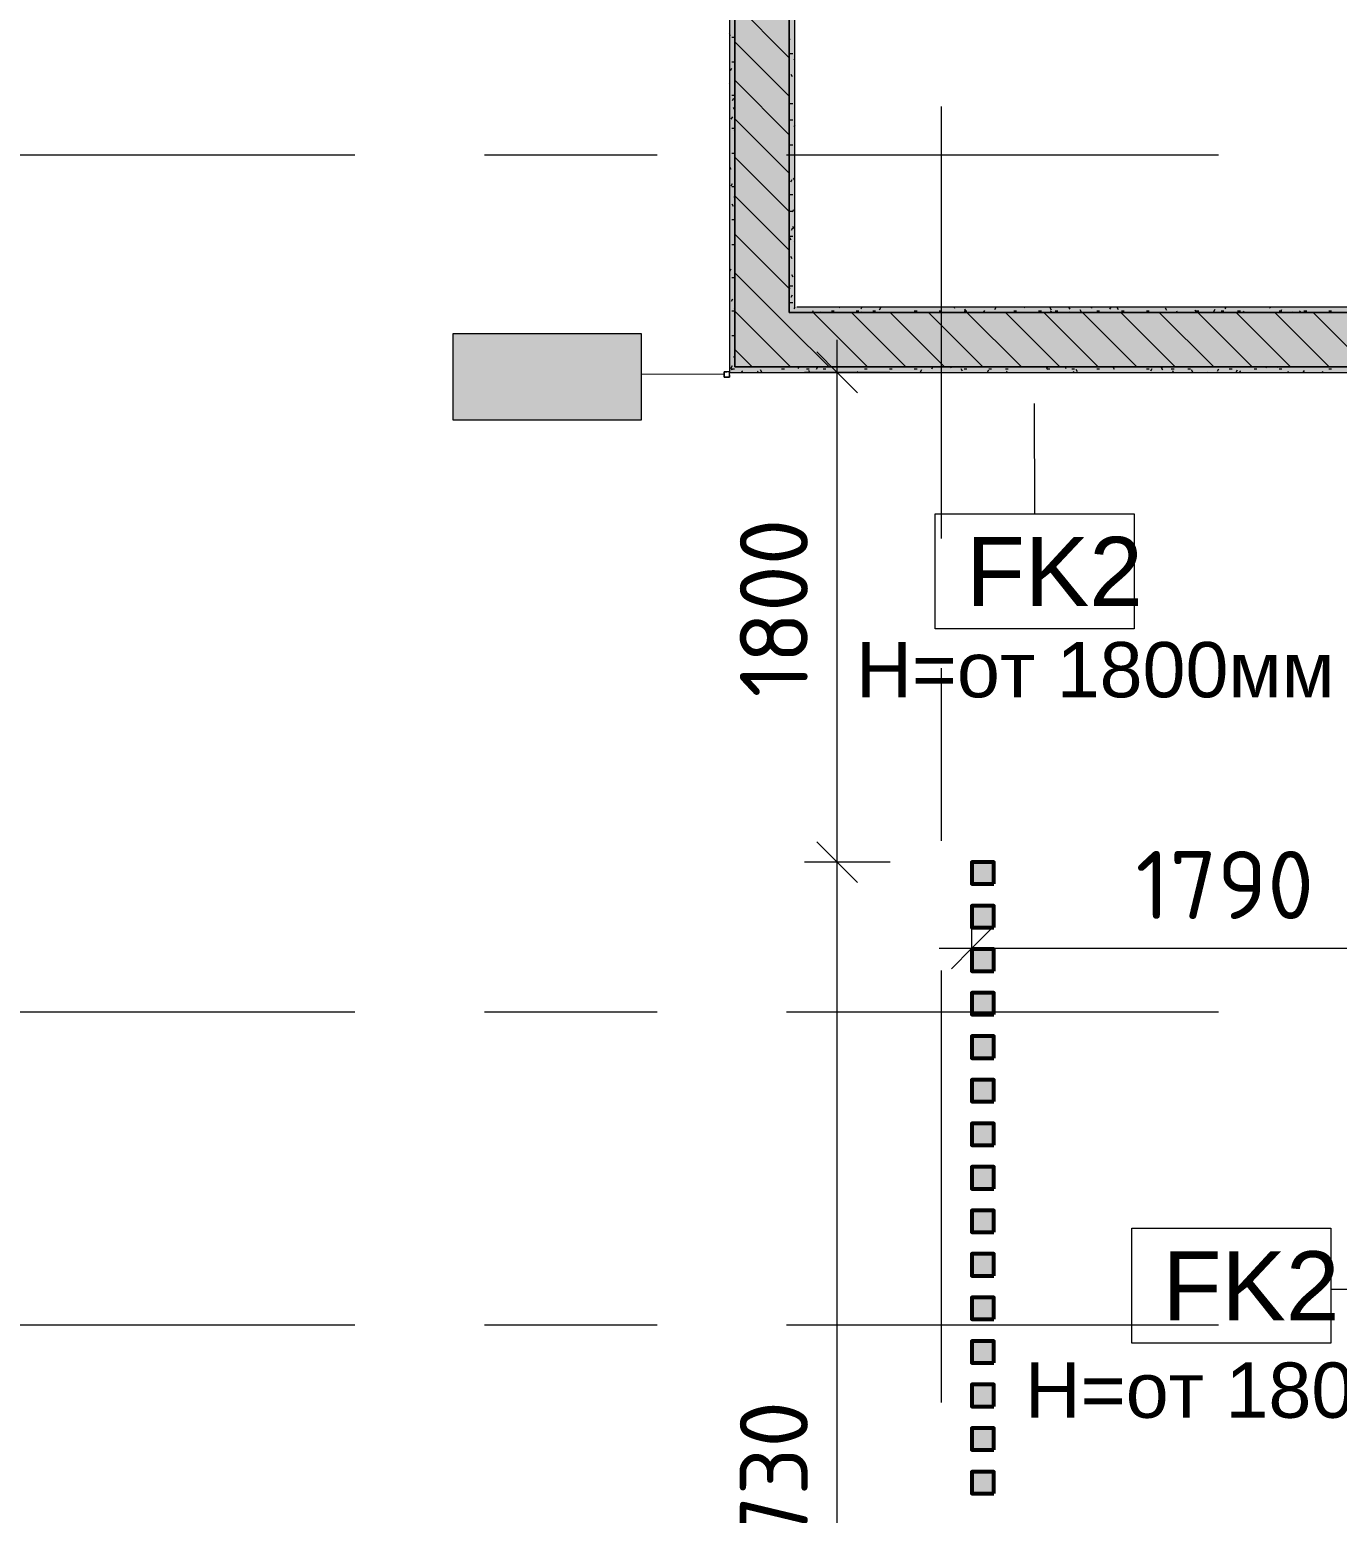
# Model space of a CAD drawing. Header units: millimetres. Extents: x -3817 to 677485, y -22715 to 103890.
# Drawn here: x 49051 to 53858, y 18218 to 23671 of the extents above; entities that cross this region are included whole.
import ezdxf

# ---------------------------------------------------------------- set-up
doc = ezdxf.new("R2010")
doc.units = ezdxf.units.MM
doc.layers.add('PDF _Геометрия', color=7, linetype='Continuous', true_color=0x1d1d1d)
doc.layers.add('PDF _Сплошная заливка', color=7, linetype='Continuous', true_color=0xffffff)
doc.layers.add('PDF _Текст', color=7, linetype='Continuous')
doc.styles.add('PDF GOST-Common', font='arial.ttf')
doc.styles.add('PDF ISOCPEUR', font='isocpeur.ttf')

msp = doc.modelspace()

# ---------------------------------------------------------------- hatches: boundary and pattern name
at = {"layer": 'PDF _Сплошная заливка', "transparency": 33554559}
h = msp.add_hatch(color=256, dxfattribs=at)
h.paths.add_polyline_path([(51843.3, 22431.3), (51843.3, 27461.4), (51643.3, 27461.4), (51643.3, 22431.3)], flags=0)
h.paths.add_polyline_path([(51643.3, 28411.3), (51843.3, 28411.3), (51843.3, 28811.3), (51643.3, 28811.3), (51643.3, 28441.3)], flags=0)
h = msp.add_hatch(color=256, dxfattribs=at)
h.paths.add_polyline_path([(51643.3, 22411.3), (51643.3, 27431.3), (51635.3, 27431.3), (51635.3, 27461.4), (51623.3, 27461.4), (51623.3, 22411.3)], flags=0)
h.paths.add_polyline_path([(51635.3, 28435.3), (51635.3, 28441.3), (51643.3, 28441.3), (51643.3, 28447.8), (51623.3, 28447.8), (51623.3, 28435.3)], flags=0)
for color, points in [(256, [(51843.3, 22651.3), (51863.3, 22651.3), (51863.3, 25681.3), (51843.3, 25681.3), (51843.3, 24753.5)]), (2, [(52515, 20211.3), (52595, 20211.3), (52595, 20291.3), (52515, 20291.3), (52515, 20232.1)])]:
    msp.add_hatch(color=color, dxfattribs=at).paths.add_polyline_path(points)
h = msp.add_hatch(color=256, dxfattribs=at)
h.paths.add_polyline_path([(51843.3, 22631.3), (55373.3, 22631.5), (55373.3, 22639.3), (55403.3, 22639.3), (55403.3, 22651.3), (51843.3, 22651.3)], flags=0)
h.paths.add_polyline_path([(58173.3, 22631.3), (58173.3, 22651.3), (56503.3, 22651.3), (56503.3, 22639.3), (56533.3, 22639.3), (56533.3, 22631.3)], flags=0)
h = msp.add_hatch(color=256, dxfattribs=at)
h.paths.add_polyline_path([(56533.3, 22431.3), (58373.3, 22431.3), (58373.3, 22631.3), (56503.3, 22631.3), (56503.3, 22431.3)], flags=0)
h.paths.add_polyline_path([(55373.3, 22431.3), (55403.3, 22431.3), (55403.3, 22631.3), (51843.3, 22631.3), (51843.3, 22431.3), (53362, 22431.3)], flags=0)
h = msp.add_hatch(color=256, dxfattribs=at)
h.paths.add_polyline_path([(54515.8, 22411.3), (55403.3, 22411.3), (55403.3, 22423.3), (55373.3, 22423.3), (55373.3, 22431.3), (51643.3, 22431.3), (51643.3, 22411.3), (54465.8, 22411.3)], flags=0)
h.paths.add_polyline_path([(58173.3, 22411.3), (58173.3, 22431.3), (56533.3, 22431), (56533.3, 22423.3), (56503.3, 22423.3), (56503.3, 22411.3), (58153.3, 22411.3)], flags=0)

# ---------------------------------------------------------------- linework, layer by layer
at = {"layer": 'PDF _Геометрия', "color": 9, "lineweight": 9, "true_color": 0xc0c0c0}
for points in [[(51635.3, 27461.4), (51623.3, 27461.4), (51623.3, 22411.3), (51643.3, 22411.3), (54445.9, 22411.3), (54535.8, 22411.3), (55403.3, 22411.3), (55403.3, 22423.3)], [(55403.3, 22639.3), (55403.3, 22651.3), (51871.3, 22651.3)]]:
    msp.add_lwpolyline(points, dxfattribs=at)
for points in [[(51643.3, 22431.3), (51643.3, 27431.3), (51643.3, 22431.3), (51843.3, 22431.3)], [(51843.3, 22651.3), (51843.3, 22631.3), (51843.3, 25681.3), (51863.3, 25681.3), (51843.3, 25681.3)]]:
    msp.add_lwpolyline(points, close=True, dxfattribs=at)
at = {"layer": 'PDF _Геометрия', "color": 7, "lineweight": 9}
for points in [[(51863.3, 22651.3), (51863.3, 22672.3), (51863.3, 25653.3)], [(52019.4, 15766.3), (52019.4, 20611.3), (52019.4, 22531.3)], [(51623.3, 22413.3), (51604.3, 22413.3), (51604.3, 22393.8), (51624.3, 22393.8), (51604.3, 22393.8), (51604.3, 22413.3), (51614.3, 22413.3)], [(51624.3, 22402.4), (51624.3, 22393.8), (51624.3, 22411.3)], [(52213.4, 22411.3), (52019.4, 22411.3), (51899.4, 22411.3)], [(51604.3, 22403.6), (51299.9, 22405.1)], [(52743.7, 22296.4), (52745.5, 21891.7)], [(52215, 20611.3), (52019.4, 20611.3), (51899.4, 20611.3)], [(52515, 20231.3), (52515, 20294.8), (52515, 20414.8)], [(52395, 20294.8), (54427.1, 20294.8)], [(54338.5, 19040.7), (53834.1, 19040.7)]]:
    msp.add_lwpolyline(points, dxfattribs=at)
at = {"layer": 'PDF _Геометрия', "lineweight": 9}
for points in [[(51843.3, 23567.6), (51643.3, 23767.6)], [(51843.3, 23426.2), (51643.3, 23626.2)], [(51843.3, 23284.8), (51643.3, 23484.8)], [(51843.3, 23143.3), (51643.3, 23343.3)], [(51843.3, 23001.9), (51643.3, 23201.9)], [(51843.3, 22860.5), (51643.3, 23060.5)], [(51843.3, 22719.1), (51643.3, 22919.1)], [(51989.6, 22431.3), (51843.3, 22577.7), (51643.3, 22777.7)], [(51848.2, 22431.3), (51843.3, 22436.2), (51643.3, 22636.2)], [(52131, 22431.3), (51931, 22631.3)], [(52272.4, 22431.3), (52072.4, 22631.3)], [(52413.8, 22431.3), (52213.8, 22631.3)], [(52555.3, 22431.3), (52355.3, 22631.3)], [(52696.7, 22431.3), (52496.7, 22631.3)], [(52838.1, 22431.3), (52638.1, 22631.3)], [(52979.5, 22431.3), (52779.5, 22631.3)], [(53120.9, 22431.3), (52920.9, 22631.3)], [(53262.4, 22431.3), (53062.4, 22631.3)], [(53403.8, 22431.3), (53203.8, 22631.3)], [(53545.2, 22431.3), (53345.2, 22631.3)], [(53686.6, 22431.3), (53486.6, 22631.3)], [(53828.1, 22431.3), (53628.1, 22631.3)], [(53969.5, 22431.3), (53769.5, 22631.3)], [(51706.7, 22431.3), (51643.3, 22494.8)]]:
    msp.add_lwpolyline(points, dxfattribs=at)
at = {"layer": 'PDF _Геометрия', "color": 253, "lineweight": 9, "true_color": 0x9b9b9b}
for points in [[(51627.5, 23648), (51623.3, 23655.4)], [(51632.5, 23643.6), (51642.6, 23643.6)], [(51846.9, 23633.8), (51843.3, 23640.1)], [(51845.9, 23582.6), (51856, 23582.6)], [(51863.3, 23563.9), (51860.8, 23559.6)], [(51631.3, 23527.8), (51626.2, 23519.1)], [(51632.5, 23552.1), (51642.6, 23552.1)], [(51855.1, 23497.8), (51850, 23506.5)], [(51624.6, 23470.3), (51623.3, 23472.5)], [(51632.5, 23430.2), (51642.6, 23430.2)], [(51638.3, 23418.1), (51633.3, 23409.4)], [(51845.9, 23399.7), (51856, 23399.7)], [(51634.3, 23350.1), (51629.2, 23341.4)], [(51643.3, 23376.9), (51638.9, 23384.6)], [(51845.9, 23338.8), (51856, 23338.8)], [(51632.5, 23308.3), (51642.6, 23308.3)], [(51643.3, 23304.7), (51640.4, 23299.7)], [(51863.3, 23320), (51859.7, 23313.9)], [(51845.9, 23247.3), (51856, 23247.3)], [(51632.5, 23216.9), (51642.6, 23216.9)], [(51629.7, 23156.5), (51624.7, 23165.2)], [(51852.5, 23118.5), (51847.5, 23109.8)], [(51863.3, 23117.8), (51859.3, 23124.7)], [(51633.2, 23104.4), (51628.1, 23095.6)], [(51632.5, 23094.9), (51642.6, 23094.9)], [(51845.9, 23064.5), (51856, 23064.5)], [(51637.9, 23020.4), (51632.9, 23029.2)], [(51643.3, 23060.9), (51639.3, 23054)], [(51632.5, 22973), (51642.6, 22973)], [(51845.9, 23003.5), (51856, 23003.5)], [(51859.6, 23008.8), (51854.5, 23000.1)], [(51850.2, 22896.6), (51845.1, 22905.3)], [(51845.9, 22912.1), (51856, 22912.1)], [(51855.5, 22940.8), (51850.5, 22932.1)], [(51861.3, 22938.3), (51856.3, 22947)], [(51632.5, 22881.6), (51642.6, 22881.6)], [(51863.3, 22893.3), (51861.6, 22890.5)], [(51623.8, 22801.1), (51623.3, 22802)], [(51854.3, 22828.6), (51849.2, 22837.3)], [(51628, 22790.6), (51623.3, 22782.4)], [(51632.5, 22759.7), (51642.6, 22759.7)], [(51858.3, 22760.6), (51853.3, 22769.3)], [(51623.9, 22722.6), (51623.3, 22721.5)], [(51847.2, 22718.9), (51843.3, 22725.7)], [(51845.9, 22729.2), (51856, 22729.2)], [(51854.4, 22695.1), (51849.4, 22686.4)], [(51635.1, 22680.9), (51630, 22672.2)], [(51632.5, 22637.7), (51642.6, 22637.7)], [(51643.3, 22645.4), (51642.1, 22647.4)], [(51845.9, 22668.2), (51856, 22668.2)], [(51864.4, 22651.3), (51860.5, 22644.7)], [(51932.9, 22631.3), (51929.5, 22637.3)], [(51960, 22634.1), (51958.4, 22631.3)], [(51998.3, 22637.7), (52008.4, 22637.7)], [(52029, 22647.9), (52027, 22651.3)], [(52089.7, 22637.7), (52099.8, 22637.7)], [(52110.7, 22651.3), (52106.3, 22643.6)], [(52108.9, 22631.3), (52107.2, 22634.3)], [(52150.7, 22637.7), (52160.8, 22637.7)], [(52179.3, 22648.3), (52174.3, 22639.5)], [(52303.1, 22637.7), (52313.2, 22637.7)], [(52394.5, 22637.7), (52404.6, 22637.7)], [(52452.4, 22646), (52449.3, 22651.3)], [(52486, 22637.7), (52496, 22637.7)], [(52494, 22634.9), (52489, 22643.6)], [(52561.1, 22639), (52556.7, 22631.3)], [(52602.8, 22650.1), (52597.7, 22641.4)], [(52668.9, 22637.7), (52678.9, 22637.7)], [(52709, 22651.3), (52707.4, 22648.5)], [(52760.3, 22637.7), (52770.4, 22637.7)], [(52766.2, 22651.2), (52766.1, 22651.3)], [(52807.8, 22640), (52802.8, 22648.7)], [(52806.9, 22637.9), (52803.1, 22631.3)], [(52821.3, 22637.7), (52831.3, 22637.7)], [(52875.8, 22644.1), (52871.7, 22651.3)], [(52874.9, 22633.8), (52873.5, 22631.3)], [(52917.5, 22633), (52912.4, 22641.7)], [(52955.4, 22651.3), (52953.1, 22647.4)], [(52973.7, 22637.7), (52983.7, 22637.7)], [(53025.8, 22651.3), (53021.2, 22643.3)], [(53053.5, 22641.1), (53048.5, 22649.8)], [(53065.1, 22637.7), (53075.2, 22637.7)], [(53120.6, 22632.7), (53119.8, 22631.3)], [(53156.5, 22637.7), (53166.6, 22637.7)], [(53231.2, 22638.1), (53226.2, 22646.9)], [(53270.4, 22631.3), (53267.9, 22635.7)], [(53340.8, 22631.3), (53335.9, 22639.8)], [(53339.4, 22637.7), (53349.5, 22637.7)], [(53408, 22642.8), (53403, 22634.1)], [(53430.9, 22637.7), (53440.9, 22637.7)], [(53448.1, 22651.3), (53444.6, 22645.2)], [(53491.8, 22637.7), (53501.9, 22637.7)], [(53516.7, 22631.3), (53513.6, 22636.8)], [(53613, 22647.4), (53610.8, 22651.3)], [(53644.2, 22637.7), (53654.3, 22637.7)], [(53653.7, 22641.7), (53648.7, 22633)], [(53692.7, 22631.3), (53691.3, 22633.8)], [(53721.8, 22637.6), (53718.2, 22631.3)], [(53735.7, 22637.7), (53745.7, 22637.7)], [(53800.1, 22651.3), (53800, 22651.2)], [(53827.1, 22637.7), (53837.2, 22637.7)], [(51632.5, 22546.3), (51642.6, 22546.3)], [(51643.3, 22462.5), (51639.1, 22469.7)], [(51633, 22419.3), (51628, 22428)], [(51634, 22435.2), (51628.9, 22426.5)], [(51632.5, 22424.4), (51642.6, 22424.4)], [(51672.8, 22411.3), (51669.6, 22416.9)], [(51728.4, 22415.9), (51725.8, 22411.3)], [(51742.7, 22412.2), (51737.7, 22420.9)], [(51796.4, 22411.8), (51796.2, 22411.3)], [(51815.4, 22424.4), (51825.5, 22424.4)], [(51878.1, 22431.3), (51874.7, 22425.4)], [(51906.9, 22424.4), (51916.9, 22424.4)], [(51919.2, 22411.3), (51915.4, 22418)], [(51947.7, 22430), (51942.7, 22421.3)], [(51967.8, 22424.4), (51977.9, 22424.4)], [(52014.8, 22428.6), (52013.2, 22431.3)], [(52095.2, 22411.3), (52093.1, 22415)], [(52120.2, 22424.4), (52130.3, 22424.4)], [(52211.7, 22424.4), (52221.7, 22424.4)], [(52303.1, 22424.4), (52313.2, 22424.4)], [(52329.5, 22420.7), (52324.5, 22412)], [(52370.8, 22431.3), (52366.1, 22423.2)], [(52438.3, 22426.7), (52435.6, 22431.3)], [(52479.9, 22415.5), (52474.9, 22424.2)], [(52476.4, 22431.3), (52475.8, 22430.3)], [(52486, 22424.4), (52496, 22424.4)], [(52575.3, 22419.7), (52570.5, 22411.3)], [(52577.4, 22424.4), (52587.5, 22424.4)], [(52638.4, 22424.4), (52648.4, 22424.4)], [(52643.3, 22415.6), (52640.9, 22411.3)], [(52722.8, 22431.3), (52721.5, 22429.2)], [(52793.7, 22420.7), (52788.6, 22429.4)], [(52793.2, 22431.3), (52789.6, 22425.1)], [(52790.8, 22424.4), (52800.8, 22424.4)], [(52861.7, 22424.8), (52857.9, 22431.3)], [(52882.2, 22424.4), (52892.3, 22424.4)], [(52889, 22414.5), (52887.2, 22411.3)], [(52903.3, 22413.6), (52898.3, 22422.3)], [(52973.7, 22424.4), (52983.7, 22424.4)], [(53039.4, 22421.8), (53034.4, 22430.5)], [(53156.5, 22424.4), (53166.6, 22424.4)], [(53176.4, 22424.5), (53171.4, 22415.8)], [(53217.1, 22418.8), (53212.1, 22427.5)], [(53215.5, 22431.3), (53213, 22427)], [(53248, 22424.4), (53258, 22424.4)], [(53256.6, 22411.3), (53253.7, 22416.4)], [(53308.9, 22424.4), (53319, 22424.4)], [(53326.8, 22411.7), (53321.7, 22420.4)], [(53380.5, 22412.3), (53380, 22411.3)], [(53422.1, 22423.4), (53417.1, 22414.7)], [(53461.3, 22424.4), (53471.4, 22424.4)], [(53490.2, 22419.4), (53485.5, 22411.3)], [(53503, 22411.3), (53499.4, 22417.5)], [(53552.8, 22424.4), (53562.8, 22424.4)], [(53598.9, 22428.1), (53597, 22431.3)], [(53637.9, 22431.3), (53636.5, 22428.9)], [(53644.2, 22424.4), (53654.3, 22424.4)], [(53678.9, 22411.3), (53677.1, 22414.5)], [(53735.9, 22418.3), (53731.9, 22411.3)], [(53803.9, 22414.2), (53802.3, 22411.3)], [(53827.1, 22424.4), (53837.2, 22424.4)]]:
    msp.add_lwpolyline(points, dxfattribs=at)
at = {"layer": 'PDF _Геометрия', "color": 253, "lineweight": 9, "true_color": 0xaaaaaa}
for points in [[(52403.3, 21801), (52403.3, 23388.5)], [(48658.8, 23211.3), (50246.3, 23211.3)], [(50722.6, 23211.3), (51357.6, 23211.3)], [(51833.8, 23211.3), (53421.3, 23211.3)], [(52403.3, 20689.8), (52403.3, 21324.8)], [(52403.3, 18626), (52403.3, 20213.5)], [(48658.8, 20061.3), (50246.3, 20061.3)], [(50722.6, 20061.3), (51357.6, 20061.3)], [(51833.8, 20061.3), (53421.3, 20061.3)], [(48658.8, 18911.3), (50246.3, 18911.3)], [(50722.6, 18911.3), (51357.6, 18911.3)], [(51833.8, 18911.3), (53421.3, 18911.3)]]:
    msp.add_lwpolyline(points, dxfattribs=at)
at = {"layer": 'PDF _Геометрия', "color": 7, "lineweight": 9}
for points in [[(55373.3, 22631.3), (51843.3, 22631.3)], [(51299.9, 22552.6), (50606, 22552.6), (50606, 22237.3), (51299.9, 22237.3)], [(51299.9, 22552.6), (50606, 22552.6), (50606, 22237.3), (51299.9, 22237.3)], [(51843.3, 22431.3), (55373.3, 22431.3)], [(52379.9, 21891.7), (53111.2, 21891.7), (53111.2, 21468.7), (52379.9, 21468.7)], [(53102.8, 19266.3), (53834.1, 19266.3), (53834.1, 18843.3), (53102.8, 18843.3)]]:
    msp.add_lwpolyline(points, close=True, dxfattribs=at)
at = {"layer": 'PDF _Геометрия', "color": 7, "lineweight": 20}
for points in [[(51944.4, 22486.3), (52019.4, 22411.3), (52094.4, 22336.3)], [(51944.4, 20686.3), (52019.4, 20611.3), (52094.4, 20536.3)], [(52590, 20369.8), (52515, 20294.8), (52440, 20219.8)]]:
    msp.add_lwpolyline(points, dxfattribs=at)
at = {"layer": 'PDF _Геометрия', "color": 2, "lineweight": 53}
for points in [[(52595, 20531.3), (52595, 20611.3), (52515, 20611.3), (52515, 20531.3)], [(52595, 20371.3), (52595, 20451.3), (52515, 20451.3), (52515, 20371.3)], [(52595, 20211.3), (52595, 20291.3), (52515, 20291.3), (52515, 20211.3)], [(52595, 20051.3), (52595, 20131.3), (52515, 20131.3), (52515, 20051.3)], [(52595, 19891.3), (52595, 19971.3), (52515, 19971.3), (52515, 19891.3)], [(52595, 19731.3), (52595, 19811.3), (52515, 19811.3), (52515, 19731.3)], [(52595, 19571.3), (52595, 19651.3), (52515, 19651.3), (52515, 19571.3)], [(52595, 19411.3), (52595, 19491.3), (52515, 19491.3), (52515, 19411.3)], [(52595, 19251.3), (52595, 19331.3), (52515, 19331.3), (52515, 19251.3)], [(52595, 19091.3), (52595, 19171.4), (52515, 19171.4), (52515, 19091.3)], [(52595, 18931.3), (52595, 19011.3), (52515, 19011.3), (52515, 18931.3)], [(52595, 18771.3), (52595, 18851.3), (52515, 18851.3), (52515, 18771.3)], [(52595, 18611.3), (52595, 18691.3), (52515, 18691.3), (52515, 18611.3)], [(52595, 18451.3), (52595, 18531.3), (52515, 18531.3), (52515, 18451.3)], [(52595, 18291.4), (52595, 18371.3), (52515, 18371.3), (52515, 18291.4)]]:
    msp.add_lwpolyline(points, close=True, dxfattribs=at)
at = {"layer": 'PDF _Сплошная заливка', "lineweight": 9, "transparency": 33554559}
msp.add_solid([(51299.9, 22552.6), (50606, 22552.6), (51299.9, 22237.3), (50606, 22237.3)], dxfattribs=at)
at = {"layer": 'PDF _Сплошная заливка', "color": 2, "lineweight": 35, "transparency": 33554559}
for points in [[(52515, 20531.3), (52595, 20531.3), (52515, 20611.3), (52595, 20611.3)], [(52515, 20371.3), (52595, 20371.3), (52515, 20451.3), (52595, 20451.3)], [(52515, 20051.3), (52595, 20051.3), (52515, 20131.3), (52595, 20131.3)], [(52515, 19891.3), (52595, 19891.3), (52515, 19971.3), (52595, 19971.3)], [(52515, 19731.3), (52595, 19731.3), (52515, 19811.3), (52595, 19811.3)], [(52515, 19571.3), (52595, 19571.3), (52515, 19651.3), (52595, 19651.3)], [(52515, 19411.3), (52595, 19411.3), (52515, 19491.3), (52595, 19491.3)], [(52515, 19251.3), (52595, 19251.3), (52515, 19331.3), (52595, 19331.3)], [(52515, 19091.3), (52595, 19091.3), (52515, 19171.4), (52595, 19171.4)], [(52515, 18931.3), (52595, 18931.3), (52515, 19011.3), (52595, 19011.3)], [(52515, 18771.3), (52595, 18771.3), (52515, 18851.3), (52595, 18851.3)], [(52515, 18611.3), (52595, 18611.3), (52515, 18691.3), (52595, 18691.3)], [(52515, 18451.3), (52595, 18451.3), (52515, 18531.3), (52595, 18531.3)], [(52515, 18291.4), (52595, 18291.4), (52515, 18371.3), (52595, 18371.3)]]:
    msp.add_solid(points, dxfattribs=at)

# ---------------------------------------------------------------- texts
at = {"layer": 'PDF _Текст', "char_height": 250.11, "attachment_point": 4, "rotation": 90, "style": 'PDF ISOCPEUR'}
for s, insert in [('1800', (51786.7, 21216.9)), ('4730', (51786.7, 17920.8))]:
    msp.add_mtext(s, dxfattribs=dict(at, insert=insert))
at = {"layer": 'PDF _Текст', "attachment_point": 4}
for s, insert, char_height, style in [('FK2', (52493, 21679.8), 254, 'PDF GOST-Common'), ('1790', (53116.6, 20527.5), 250.11, 'PDF ISOCPEUR'), ('FK2', (53215.9, 19054.3), 254, 'PDF GOST-Common')]:
    msp.add_mtext(s, dxfattribs=dict(at, insert=insert, char_height=char_height, style=style))
at = {"layer": 'PDF _Текст', "color": 250, "true_color": 0x3c3c3c, "char_height": 203.2, "attachment_point": 4, "style": 'PDF GOST-Common'}
for insert in [(52089.1, 21317.3), (52709.7, 18669.6)]:
    msp.add_mtext('Н=от 1800мм', dxfattribs=dict(at, insert=insert))

doc.saveas('drawing.dxf')
